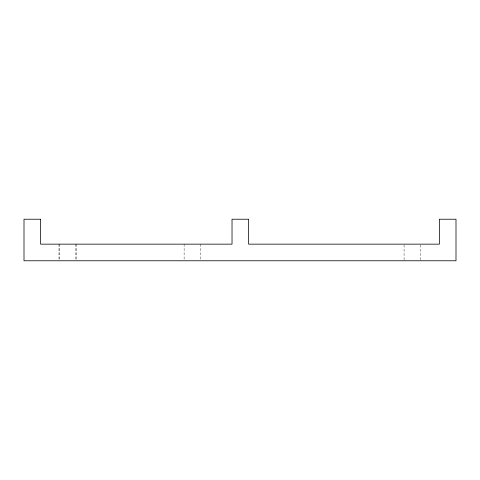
<?xml version="1.0" encoding="UTF-8"?>
<svg xmlns="http://www.w3.org/2000/svg" width="480" height="480" viewBox="0 0 480 480"><rect width="100%" height="100%" fill="white"/><g stroke="black" fill="none" stroke-linecap="round" stroke-linejoin="round"><path stroke-width="0.36" stroke-dasharray="2.4 1.8" d="M420.69 244.878L420.69 260.772M404.076 244.878L404.076 260.772M200.736 244.152L200.736 260.046M184.122 244.152L184.122 260.046M76.122 244.152L76.122 260.046M75.912 244.152L75.924 260.772M59.31 244.152L59.31 260.772M58.974 244.152L58.974 260.046"/><path stroke-width="0.72" d="M40.614 219.228L24 219.228L24 260.772L456 260.772L456 219.228L439.386 219.228L439.386 244.152L248.64 244.152L248.64 219.228L232.026 219.228L232.026 244.152L40.614 244.152L40.614 219.228"/></g></svg>
